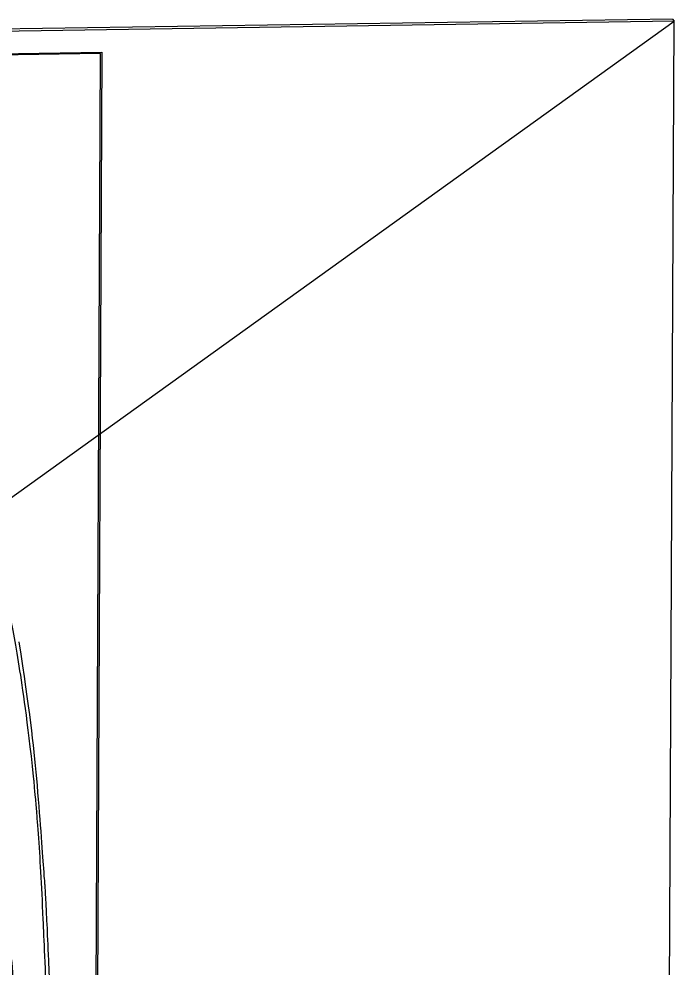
# Model space of a CAD drawing. Header units: millimetres. Extents: x -1640 to 0, y -1584 to 0.
# Drawn here: x -942.4 to -797.4, y -1189.4 to -979.3 of the extents above; entities that cross this region are included whole.
import ezdxf

# ---------------------------------------------------------------- set-up
doc = ezdxf.new("R2010")
doc.units = ezdxf.units.MM

msp = doc.modelspace()

# ---------------------------------------------------------------- linework, layer by layer
at = {"color": 7, "linetype": 'Continuous'}
for p, q in [((-1639.34, -1584.03), (-797.39, -979.77)), ((-1217.02, -991.02), (-924.04, -986.61)), ((-924.33, -986.9), (-1070.53, -989.1)), ((-925.68, -1277.5), (-924.33, -986.9)), ((-924.04, -986.61), (-925.39, -1277.49))]:
    msp.add_line(p, q, dxfattribs=at)
at = {"color": 7, "linetype": 'Continuous', "lineweight": 25}
for p, q in [((-797.74, -979.28), (-1636.95, -991.91)), ((-797.39, -979.77), (-1636.6, -992.4)), ((-800.13, -1571.4), (-797.39, -979.77)), ((-797.74, -979.28), (-797.39, -979.77))]:
    msp.add_line(p, q, dxfattribs=at)
at = {"color": 7, "linetype": 'Continuous'}
for points, knots in [([(-939.14, -1146.81), (-940.53, -1134.08), (-942.57, -1120.41), (-944.4, -1110.46), (-946.24, -1102.42), (-945.6, -1105.09), (-946.24, -1102.42)], [0, 0, 0, 0, 0.28427, 0.591598, 0.816424, 1, 1, 1, 1]), ([(-942.39, -1117.05), (-940.1, -1131.88), (-938.24, -1148.55), (-936.35, -1176.58), (-936.88, -1167.23), (-936.35, -1176.58)], [0, 0, 0, 0, 0.2508062, 0.5310563, 1, 1, 1, 1]), ([(-938.57, -1153.06), (-938.89, -1149.73), (-939.14, -1146.81), (-939.06, -1147.79), (-939.14, -1146.81)], [0, 0, 0, 0, 0.5323, 1, 1, 1, 1]), ([(-936.14, -1199.99), (-936.57, -1188.42), (-937.03, -1177.75), (-937.5, -1168.33), (-938.06, -1159.3), (-938.57, -1153.06), (-938.39, -1155.14), (-938.57, -1153.06)], [0, 0, 0, 0, 0.246389, 0.473536, 0.674137, 0.866544, 1, 1, 1, 1]), ([(-936.35, -1176.58), (-936.09, -1182.67), (-935.94, -1185.88), (-935.99, -1184.81), (-935.94, -1185.88)], [0, 0, 0, 0, 0.654062, 1, 1, 1, 1]), ([(-935.94, -1185.88), (-935.53, -1196.36), (-935.25, -1209.51), (-935.09, -1224.79), (-935.05, -1241.64), (-935.13, -1259.53), (-935.31, -1277.91), (-935.57, -1295.19), (-935.93, -1311.95), (-936.36, -1327.75), (-936.88, -1342.12), (-937.47, -1354.61), (-937.26, -1350.45), (-937.47, -1354.61)], [0, 0, 0, 0, 0.06219, 0.140173, 0.230725, 0.330619, 0.43662, 0.545496, 0.647877, 0.747227, 0.840836, 0.925995, 1, 1, 1, 1]), ([(-944.02, -1187.31), (-943.42, -1195.93), (-942.99, -1202.9), (-942.69, -1209), (-942.45, -1216.12), (-942.28, -1224.37), (-942.33, -1221.62), (-942.28, -1224.37)], [0, 0, 0, 0, 0.232894, 0.421097, 0.585579, 0.777519, 1, 1, 1, 1])]:
    msp.add_open_spline(points, degree=3, knots=knots, dxfattribs=at)

doc.saveas('drawing.dxf')
